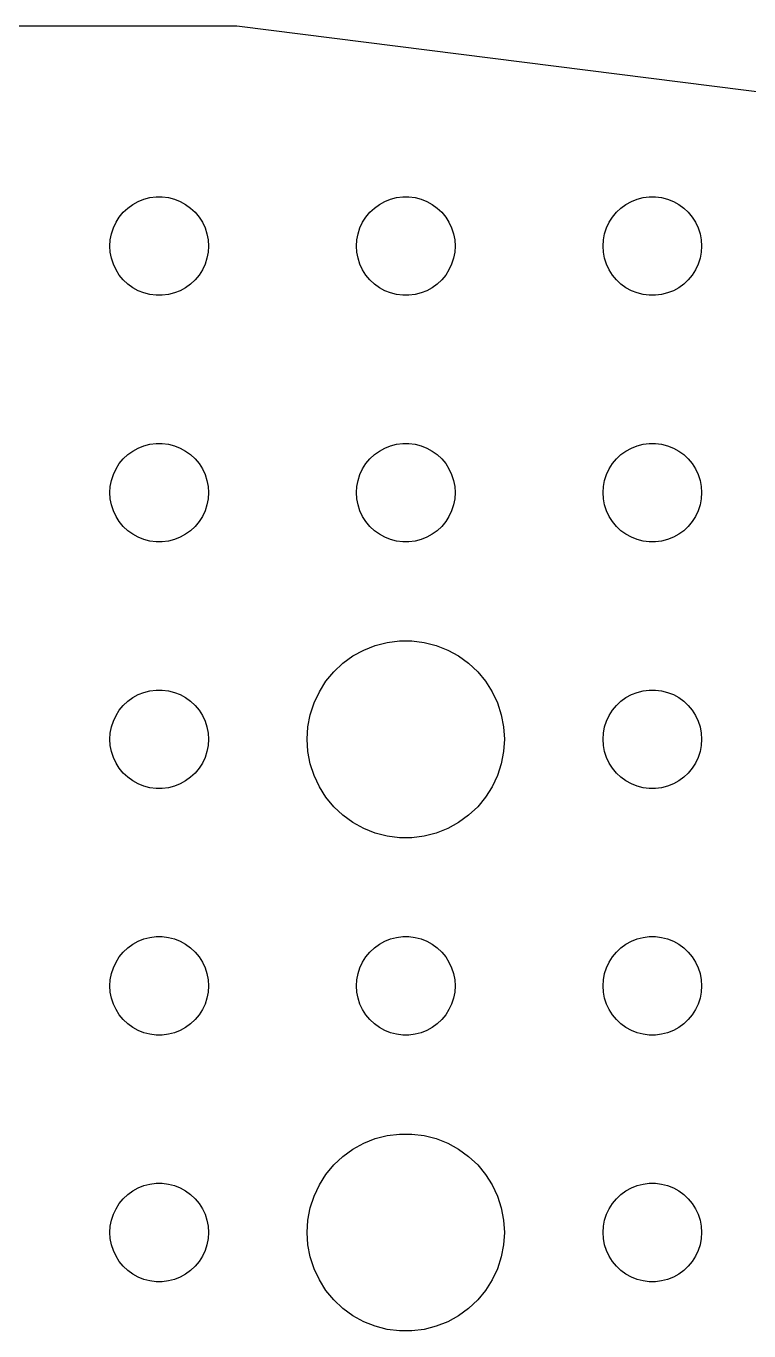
# Model space of a CAD drawing. Header units: metres. Extents: x -157 to 157, y -157 to 157.
# Drawn here: x 3.45 to 25.44, y 117.01 to 156.69 of the extents above; entities that cross this region are included whole.
import ezdxf

# ---------------------------------------------------------------- set-up
doc = ezdxf.new("R2010")
doc.units = ezdxf.units.M

msp = doc.modelspace()

# ---------------------------------------------------------------- linework, layer by layer
for p, q in [((9.85811, 156.69), (-9.85811, 156.69)), ((29.4189, 154.219), (9.85811, 156.69)), ((6.54385, 151.156), (6.69626, 151.266)), ((6.69626, 151.266), (6.86133, 151.357)), ((6.86133, 151.357), (7.03647, 151.427)), ((7.03647, 151.427), (7.21892, 151.473)), ((7.21892, 151.473), (7.40581, 151.497)), ((7.40581, 151.497), (7.59418, 151.497)), ((7.59418, 151.497), (7.78107, 151.473)), ((7.78107, 151.473), (7.96352, 151.427)), ((7.96352, 151.427), (8.13866, 151.357)), ((8.13866, 151.357), (8.30373, 151.266)), ((8.30373, 151.266), (8.45613, 151.156)), ((14.0439, 151.156), (14.1963, 151.266)), ((14.1963, 151.266), (14.3613, 151.357)), ((14.3613, 151.357), (14.5365, 151.427)), ((14.5365, 151.427), (14.7189, 151.473)), ((14.7189, 151.473), (14.9058, 151.497)), ((14.9058, 151.497), (15.0942, 151.497)), ((15.0942, 151.497), (15.2811, 151.473)), ((15.2811, 151.473), (15.4635, 151.427)), ((15.4635, 151.427), (15.6387, 151.357)), ((15.6387, 151.357), (15.8037, 151.266)), ((15.8037, 151.266), (15.9561, 151.156)), ((21.5439, 151.156), (21.6963, 151.266)), ((21.6963, 151.266), (21.8613, 151.357)), ((21.8613, 151.357), (22.0365, 151.427)), ((22.0365, 151.427), (22.2189, 151.473)), ((22.2189, 151.473), (22.4058, 151.497)), ((22.4058, 151.497), (22.5942, 151.497)), ((22.5942, 151.497), (22.7811, 151.473)), ((22.7811, 151.473), (22.9635, 151.427)), ((22.9635, 151.427), (23.1387, 151.357)), ((23.1387, 151.357), (23.3037, 151.266)), ((23.3037, 151.266), (23.4561, 151.156)), ((6.18553, 150.723), (6.28647, 150.882)), ((6.28647, 150.882), (6.40654, 151.027)), ((6.40654, 151.027), (6.54385, 151.156)), ((8.45613, 151.156), (8.59344, 151.027)), ((8.59344, 151.027), (8.71352, 150.882)), ((8.71352, 150.882), (8.81445, 150.723)), ((13.6855, 150.723), (13.7865, 150.882)), ((13.7865, 150.882), (13.9065, 151.027)), ((13.9065, 151.027), (14.0439, 151.156)), ((15.9561, 151.156), (16.0934, 151.027)), ((16.0934, 151.027), (16.2135, 150.882)), ((16.2135, 150.882), (16.3145, 150.723)), ((21.1855, 150.723), (21.2865, 150.882)), ((21.2865, 150.882), (21.4065, 151.027)), ((21.4065, 151.027), (21.5439, 151.156)), ((23.4561, 151.156), (23.5934, 151.027)), ((23.5934, 151.027), (23.7135, 150.882)), ((23.7135, 150.882), (23.8145, 150.723)), ((6.04712, 150.373), (6.10533, 150.552)), ((6.10533, 150.552), (6.18553, 150.723)), ((8.81445, 150.723), (8.89465, 150.552)), ((8.89465, 150.552), (8.95287, 150.373)), ((13.5471, 150.373), (13.6053, 150.552)), ((13.6053, 150.552), (13.6855, 150.723)), ((16.3145, 150.723), (16.3947, 150.552)), ((16.3947, 150.552), (16.4529, 150.373)), ((21.0471, 150.373), (21.1053, 150.552)), ((21.1053, 150.552), (21.1855, 150.723)), ((23.8145, 150.723), (23.8947, 150.552)), ((23.8947, 150.552), (23.9529, 150.373)), ((6, 150), (6.01183, 150.188)), ((6.01183, 150.188), (6.04712, 150.373)), ((8.95287, 150.373), (8.98816, 150.188)), ((8.98816, 150.188), (9, 150)), ((13.5, 150), (13.5118, 150.188)), ((13.5118, 150.188), (13.5471, 150.373)), ((16.4529, 150.373), (16.4882, 150.188)), ((16.4882, 150.188), (16.5, 150)), ((21, 150), (21.0118, 150.188)), ((21.0118, 150.188), (21.0471, 150.373)), ((23.9529, 150.373), (23.9882, 150.188)), ((23.9882, 150.188), (24, 150)), ((6.01183, 149.812), (6, 150)), ((6.04712, 149.627), (6.01183, 149.812)), ((6.10533, 149.448), (6.04712, 149.627)), ((8.95287, 149.627), (8.89465, 149.448)), ((8.98816, 149.812), (8.95287, 149.627)), ((9, 150), (8.98816, 149.812)), ((13.5118, 149.812), (13.5, 150)), ((13.5471, 149.627), (13.5118, 149.812)), ((13.6053, 149.448), (13.5471, 149.627)), ((16.4529, 149.627), (16.3947, 149.448)), ((16.4882, 149.812), (16.4529, 149.627)), ((16.5, 150), (16.4882, 149.812)), ((21.0118, 149.812), (21, 150)), ((21.0471, 149.627), (21.0118, 149.812)), ((21.1053, 149.448), (21.0471, 149.627)), ((23.9529, 149.627), (23.8947, 149.448)), ((23.9882, 149.812), (23.9529, 149.627)), ((24, 150), (23.9882, 149.812)), ((6.18553, 149.277), (6.10533, 149.448)), ((6.28647, 149.118), (6.18553, 149.277)), ((8.81445, 149.277), (8.71352, 149.118)), ((8.89465, 149.448), (8.81445, 149.277)), ((13.6855, 149.277), (13.6053, 149.448)), ((13.7865, 149.118), (13.6855, 149.277)), ((16.3145, 149.277), (16.2135, 149.118)), ((16.3947, 149.448), (16.3145, 149.277)), ((21.1855, 149.277), (21.1053, 149.448)), ((21.2865, 149.118), (21.1855, 149.277)), ((23.8145, 149.277), (23.7135, 149.118)), ((23.8947, 149.448), (23.8145, 149.277)), ((6.40654, 148.973), (6.28647, 149.118)), ((6.54385, 148.844), (6.40654, 148.973)), ((6.69626, 148.734), (6.54385, 148.844)), ((8.45613, 148.844), (8.30373, 148.734)), ((8.59344, 148.973), (8.45613, 148.844)), ((8.71352, 149.118), (8.59344, 148.973)), ((13.9065, 148.973), (13.7865, 149.118)), ((14.0439, 148.844), (13.9065, 148.973)), ((14.1963, 148.734), (14.0439, 148.844)), ((15.9561, 148.844), (15.8037, 148.734)), ((16.0934, 148.973), (15.9561, 148.844)), ((16.2135, 149.118), (16.0934, 148.973)), ((21.4065, 148.973), (21.2865, 149.118)), ((21.5439, 148.844), (21.4065, 148.973)), ((21.6963, 148.734), (21.5439, 148.844)), ((23.4561, 148.844), (23.3037, 148.734)), ((23.5934, 148.973), (23.4561, 148.844)), ((23.7135, 149.118), (23.5934, 148.973)), ((6.86133, 148.643), (6.69626, 148.734)), ((7.03647, 148.573), (6.86133, 148.643)), ((7.21892, 148.527), (7.03647, 148.573)), ((7.40581, 148.503), (7.21892, 148.527)), ((7.59418, 148.503), (7.40581, 148.503)), ((7.78107, 148.527), (7.59418, 148.503)), ((7.96352, 148.573), (7.78107, 148.527)), ((8.13866, 148.643), (7.96352, 148.573)), ((8.30373, 148.734), (8.13866, 148.643)), ((14.3613, 148.643), (14.1963, 148.734)), ((14.5365, 148.573), (14.3613, 148.643)), ((14.7189, 148.527), (14.5365, 148.573)), ((14.9058, 148.503), (14.7189, 148.527)), ((15.0942, 148.503), (14.9058, 148.503)), ((15.2811, 148.527), (15.0942, 148.503)), ((15.4635, 148.573), (15.2811, 148.527)), ((15.6387, 148.643), (15.4635, 148.573)), ((15.8037, 148.734), (15.6387, 148.643)), ((21.8613, 148.643), (21.6963, 148.734)), ((22.0365, 148.573), (21.8613, 148.643)), ((22.2189, 148.527), (22.0365, 148.573)), ((22.4058, 148.503), (22.2189, 148.527)), ((22.5942, 148.503), (22.4058, 148.503)), ((22.7811, 148.527), (22.5942, 148.503)), ((22.9635, 148.573), (22.7811, 148.527)), ((23.1387, 148.643), (22.9635, 148.573)), ((23.3037, 148.734), (23.1387, 148.643)), ((6.54385, 143.656), (6.69626, 143.766)), ((6.69626, 143.766), (6.86133, 143.857)), ((6.86133, 143.857), (7.03647, 143.927)), ((7.03647, 143.927), (7.21892, 143.973)), ((7.21892, 143.973), (7.40581, 143.997)), ((7.40581, 143.997), (7.59418, 143.997)), ((7.59418, 143.997), (7.78107, 143.973)), ((7.78107, 143.973), (7.96352, 143.927)), ((7.96352, 143.927), (8.13866, 143.857)), ((8.13866, 143.857), (8.30373, 143.766)), ((8.30373, 143.766), (8.45613, 143.656)), ((14.0439, 143.656), (14.1963, 143.766)), ((14.1963, 143.766), (14.3613, 143.857)), ((14.3613, 143.857), (14.5365, 143.927)), ((14.5365, 143.927), (14.7189, 143.973)), ((14.7189, 143.973), (14.9058, 143.997)), ((14.9058, 143.997), (15.0942, 143.997)), ((15.0942, 143.997), (15.2811, 143.973)), ((15.2811, 143.973), (15.4635, 143.927)), ((15.4635, 143.927), (15.6387, 143.857)), ((15.6387, 143.857), (15.8037, 143.766)), ((15.8037, 143.766), (15.9561, 143.656)), ((21.5439, 143.656), (21.6963, 143.766)), ((21.6963, 143.766), (21.8613, 143.857)), ((21.8613, 143.857), (22.0365, 143.927)), ((22.0365, 143.927), (22.2189, 143.973)), ((22.2189, 143.973), (22.4058, 143.997)), ((22.4058, 143.997), (22.5942, 143.997)), ((22.5942, 143.997), (22.7811, 143.973)), ((22.7811, 143.973), (22.9635, 143.927)), ((22.9635, 143.927), (23.1387, 143.857)), ((23.1387, 143.857), (23.3037, 143.766)), ((23.3037, 143.766), (23.4561, 143.656)), ((6.18553, 143.223), (6.28647, 143.382)), ((6.28647, 143.382), (6.40654, 143.527)), ((6.40654, 143.527), (6.54385, 143.656)), ((8.45613, 143.656), (8.59344, 143.527)), ((8.59344, 143.527), (8.71352, 143.382)), ((8.71352, 143.382), (8.81445, 143.223)), ((13.6855, 143.223), (13.7865, 143.382)), ((13.7865, 143.382), (13.9065, 143.527)), ((13.9065, 143.527), (14.0439, 143.656)), ((15.9561, 143.656), (16.0934, 143.527)), ((16.0934, 143.527), (16.2135, 143.382)), ((16.2135, 143.382), (16.3145, 143.223)), ((21.1855, 143.223), (21.2865, 143.382)), ((21.2865, 143.382), (21.4065, 143.527)), ((21.4065, 143.527), (21.5439, 143.656)), ((23.4561, 143.656), (23.5934, 143.527)), ((23.5934, 143.527), (23.7135, 143.382)), ((23.7135, 143.382), (23.8145, 143.223)), ((6.01183, 142.688), (6.04712, 142.873)), ((6.04712, 142.873), (6.10533, 143.052)), ((6.10533, 143.052), (6.18553, 143.223)), ((8.81445, 143.223), (8.89465, 143.052)), ((8.89465, 143.052), (8.95287, 142.873)), ((8.95287, 142.873), (8.98816, 142.688)), ((13.5118, 142.688), (13.5471, 142.873)), ((13.5471, 142.873), (13.6053, 143.052)), ((13.6053, 143.052), (13.6855, 143.223)), ((16.3145, 143.223), (16.3947, 143.052)), ((16.3947, 143.052), (16.4529, 142.873)), ((16.4529, 142.873), (16.4882, 142.688)), ((21.0118, 142.688), (21.0471, 142.873)), ((21.0471, 142.873), (21.1053, 143.052)), ((21.1053, 143.052), (21.1855, 143.223)), ((23.8145, 143.223), (23.8947, 143.052)), ((23.8947, 143.052), (23.9529, 142.873)), ((23.9529, 142.873), (23.9882, 142.688)), ((6, 142.5), (6.01183, 142.688)), ((6.01183, 142.312), (6, 142.5)), ((8.98816, 142.688), (9, 142.5)), ((9, 142.5), (8.98816, 142.312)), ((13.5, 142.5), (13.5118, 142.688)), ((13.5118, 142.312), (13.5, 142.5)), ((16.4882, 142.688), (16.5, 142.5)), ((16.5, 142.5), (16.4882, 142.312)), ((21, 142.5), (21.0118, 142.688)), ((21.0118, 142.312), (21, 142.5)), ((23.9882, 142.688), (24, 142.5)), ((24, 142.5), (23.9882, 142.312)), ((6.04712, 142.127), (6.01183, 142.312)), ((6.10533, 141.948), (6.04712, 142.127)), ((8.95287, 142.127), (8.89465, 141.948)), ((8.98816, 142.312), (8.95287, 142.127)), ((13.5471, 142.127), (13.5118, 142.312)), ((13.6053, 141.948), (13.5471, 142.127)), ((16.4529, 142.127), (16.3947, 141.948)), ((16.4882, 142.312), (16.4529, 142.127)), ((21.0471, 142.127), (21.0118, 142.312)), ((21.1053, 141.948), (21.0471, 142.127)), ((23.9529, 142.127), (23.8947, 141.948)), ((23.9882, 142.312), (23.9529, 142.127)), ((6.18553, 141.777), (6.10533, 141.948)), ((6.28647, 141.618), (6.18553, 141.777)), ((8.81445, 141.777), (8.71352, 141.618)), ((8.89465, 141.948), (8.81445, 141.777)), ((13.6855, 141.777), (13.6053, 141.948)), ((13.7865, 141.618), (13.6855, 141.777)), ((16.3145, 141.777), (16.2135, 141.618)), ((16.3947, 141.948), (16.3145, 141.777)), ((21.1855, 141.777), (21.1053, 141.948)), ((21.2865, 141.618), (21.1855, 141.777)), ((23.8145, 141.777), (23.7135, 141.618)), ((23.8947, 141.948), (23.8145, 141.777)), ((6.40654, 141.473), (6.28647, 141.618)), ((6.54385, 141.344), (6.40654, 141.473)), ((6.69626, 141.234), (6.54385, 141.344)), ((8.45613, 141.344), (8.30373, 141.234)), ((8.59344, 141.473), (8.45613, 141.344)), ((8.71352, 141.618), (8.59344, 141.473)), ((13.9065, 141.473), (13.7865, 141.618)), ((14.0439, 141.344), (13.9065, 141.473)), ((14.1963, 141.234), (14.0439, 141.344)), ((15.9561, 141.344), (15.8037, 141.234)), ((16.0934, 141.473), (15.9561, 141.344)), ((16.2135, 141.618), (16.0934, 141.473)), ((21.4065, 141.473), (21.2865, 141.618)), ((21.5439, 141.344), (21.4065, 141.473)), ((21.6963, 141.234), (21.5439, 141.344)), ((23.4561, 141.344), (23.3037, 141.234)), ((23.5934, 141.473), (23.4561, 141.344)), ((23.7135, 141.618), (23.5934, 141.473)), ((6.86133, 141.143), (6.69626, 141.234)), ((7.03647, 141.073), (6.86133, 141.143)), ((7.21892, 141.027), (7.03647, 141.073)), ((7.40581, 141.003), (7.21892, 141.027)), ((7.59418, 141.003), (7.40581, 141.003)), ((7.78107, 141.027), (7.59418, 141.003)), ((7.96352, 141.073), (7.78107, 141.027)), ((8.13866, 141.143), (7.96352, 141.073)), ((8.30373, 141.234), (8.13866, 141.143)), ((14.3613, 141.143), (14.1963, 141.234)), ((14.5365, 141.073), (14.3613, 141.143)), ((14.7189, 141.027), (14.5365, 141.073)), ((14.9058, 141.003), (14.7189, 141.027)), ((15.0942, 141.003), (14.9058, 141.003)), ((15.2811, 141.027), (15.0942, 141.003)), ((15.4635, 141.073), (15.2811, 141.027)), ((15.6387, 141.143), (15.4635, 141.073)), ((15.8037, 141.234), (15.6387, 141.143)), ((21.8613, 141.143), (21.6963, 141.234)), ((22.0365, 141.073), (21.8613, 141.143)), ((22.2189, 141.027), (22.0365, 141.073)), ((22.4058, 141.003), (22.2189, 141.027)), ((22.5942, 141.003), (22.4058, 141.003)), ((22.7811, 141.027), (22.5942, 141.003)), ((22.9635, 141.073), (22.7811, 141.027)), ((23.1387, 141.143), (22.9635, 141.073)), ((23.3037, 141.234), (23.1387, 141.143)), ((13.3925, 137.533), (13.7227, 137.714)), ((13.7227, 137.714), (14.0729, 137.853)), ((14.0729, 137.853), (14.4379, 137.947)), ((14.4379, 137.947), (14.8116, 137.994)), ((14.8116, 137.994), (15.1884, 137.994)), ((15.1884, 137.994), (15.5621, 137.947)), ((15.5621, 137.947), (15.927, 137.853)), ((15.927, 137.853), (16.2773, 137.714)), ((16.2773, 137.714), (16.6075, 137.533)), ((12.8131, 137.054), (13.0877, 137.312)), ((13.0877, 137.312), (13.3925, 137.533)), ((16.6075, 137.533), (16.9123, 137.312)), ((16.9123, 137.312), (17.1869, 137.054)), ((12.5729, 136.763), (12.8131, 137.054)), ((17.1869, 137.054), (17.427, 136.763)), ((12.3711, 136.445), (12.5729, 136.763)), ((17.427, 136.763), (17.6289, 136.445)), ((6.40654, 136.027), (6.54385, 136.156)), ((6.54385, 136.156), (6.69626, 136.266)), ((6.69626, 136.266), (6.86133, 136.357)), ((6.86133, 136.357), (7.03647, 136.427)), ((7.03647, 136.427), (7.21892, 136.473)), ((7.21892, 136.473), (7.40581, 136.497)), ((7.40581, 136.497), (7.59418, 136.497)), ((7.59418, 136.497), (7.78107, 136.473)), ((7.78107, 136.473), (7.96352, 136.427)), ((7.96352, 136.427), (8.13866, 136.357)), ((8.13866, 136.357), (8.30373, 136.266)), ((8.30373, 136.266), (8.45613, 136.156)), ((8.45613, 136.156), (8.59344, 136.027)), ((12.2107, 136.104), (12.3711, 136.445)), ((17.6289, 136.445), (17.7893, 136.104)), ((21.4065, 136.027), (21.5439, 136.156)), ((21.5439, 136.156), (21.6963, 136.266)), ((21.6963, 136.266), (21.8613, 136.357)), ((21.8613, 136.357), (22.0365, 136.427)), ((22.0365, 136.427), (22.2189, 136.473)), ((22.2189, 136.473), (22.4058, 136.497)), ((22.4058, 136.497), (22.5942, 136.497)), ((22.5942, 136.497), (22.7811, 136.473)), ((22.7811, 136.473), (22.9635, 136.427)), ((22.9635, 136.427), (23.1387, 136.357)), ((23.1387, 136.357), (23.3037, 136.266)), ((23.3037, 136.266), (23.4561, 136.156)), ((23.4561, 136.156), (23.5934, 136.027)), ((6.10533, 135.552), (6.18553, 135.723)), ((6.18553, 135.723), (6.28647, 135.882)), ((6.28647, 135.882), (6.40654, 136.027)), ((8.59344, 136.027), (8.71352, 135.882)), ((8.71352, 135.882), (8.81445, 135.723)), ((8.81445, 135.723), (8.89465, 135.552)), ((12.0237, 135.376), (12.0942, 135.746)), ((12.0942, 135.746), (12.2107, 136.104)), ((17.7893, 136.104), (17.9057, 135.746)), ((17.9057, 135.746), (17.9763, 135.376)), ((21.1053, 135.552), (21.1855, 135.723)), ((21.1855, 135.723), (21.2865, 135.882)), ((21.2865, 135.882), (21.4065, 136.027)), ((23.5934, 136.027), (23.7135, 135.882)), ((23.7135, 135.882), (23.8145, 135.723)), ((23.8145, 135.723), (23.8947, 135.552)), ((6.01183, 135.188), (6.04712, 135.373)), ((6.04712, 135.373), (6.10533, 135.552)), ((8.89465, 135.552), (8.95287, 135.373)), ((8.95287, 135.373), (8.98816, 135.188)), ((12, 135), (12.0237, 135.376)), ((17.9763, 135.376), (18, 135)), ((21.0118, 135.188), (21.0471, 135.373)), ((21.0471, 135.373), (21.1053, 135.552)), ((23.8947, 135.552), (23.9529, 135.373)), ((23.9529, 135.373), (23.9882, 135.188)), ((6, 135), (6.01183, 135.188)), ((6.01183, 134.812), (6, 135)), ((8.98816, 135.188), (9, 135)), ((9, 135), (8.98816, 134.812)), ((12.0237, 134.624), (12, 135)), ((18, 135), (17.9763, 134.624)), ((21, 135), (21.0118, 135.188)), ((21.0118, 134.812), (21, 135)), ((23.9882, 135.188), (24, 135)), ((24, 135), (23.9882, 134.812)), ((6.04712, 134.627), (6.01183, 134.812)), ((6.10533, 134.448), (6.04712, 134.627)), ((8.95287, 134.627), (8.89465, 134.448)), ((8.98816, 134.812), (8.95287, 134.627)), ((12.0942, 134.254), (12.0237, 134.624)), ((17.9763, 134.624), (17.9057, 134.254)), ((21.0471, 134.627), (21.0118, 134.812)), ((21.1053, 134.448), (21.0471, 134.627)), ((23.9529, 134.627), (23.8947, 134.448)), ((23.9882, 134.812), (23.9529, 134.627)), ((6.18553, 134.277), (6.10533, 134.448)), ((6.28647, 134.118), (6.18553, 134.277)), ((8.81445, 134.277), (8.71352, 134.118)), ((8.89465, 134.448), (8.81445, 134.277)), ((12.2107, 133.896), (12.0942, 134.254)), ((17.9057, 134.254), (17.7893, 133.896)), ((21.1855, 134.277), (21.1053, 134.448)), ((21.2865, 134.118), (21.1855, 134.277)), ((23.8145, 134.277), (23.7135, 134.118)), ((23.8947, 134.448), (23.8145, 134.277)), ((6.40654, 133.973), (6.28647, 134.118)), ((6.54385, 133.844), (6.40654, 133.973)), ((6.69626, 133.734), (6.54385, 133.844)), ((8.45613, 133.844), (8.30373, 133.734)), ((8.59344, 133.973), (8.45613, 133.844)), ((8.71352, 134.118), (8.59344, 133.973)), ((12.3711, 133.555), (12.2107, 133.896)), ((17.7893, 133.896), (17.6289, 133.555)), ((21.4065, 133.973), (21.2865, 134.118)), ((21.5439, 133.844), (21.4065, 133.973)), ((21.6963, 133.734), (21.5439, 133.844)), ((23.4561, 133.844), (23.3037, 133.734)), ((23.5934, 133.973), (23.4561, 133.844)), ((23.7135, 134.118), (23.5934, 133.973)), ((6.86133, 133.643), (6.69626, 133.734)), ((7.03647, 133.573), (6.86133, 133.643)), ((7.21892, 133.527), (7.03647, 133.573)), ((7.40581, 133.503), (7.21892, 133.527)), ((7.59418, 133.503), (7.40581, 133.503)), ((7.78107, 133.527), (7.59418, 133.503)), ((7.96352, 133.573), (7.78107, 133.527)), ((8.13866, 133.643), (7.96352, 133.573)), ((8.30373, 133.734), (8.13866, 133.643)), ((12.5729, 133.237), (12.3711, 133.555)), ((17.6289, 133.555), (17.427, 133.237)), ((21.8613, 133.643), (21.6963, 133.734)), ((22.0365, 133.573), (21.8613, 133.643)), ((22.2189, 133.527), (22.0365, 133.573)), ((22.4058, 133.503), (22.2189, 133.527)), ((22.5942, 133.503), (22.4058, 133.503)), ((22.7811, 133.527), (22.5942, 133.503)), ((22.9635, 133.573), (22.7811, 133.527)), ((23.1387, 133.643), (22.9635, 133.573)), ((23.3037, 133.734), (23.1387, 133.643)), ((12.8131, 132.946), (12.5729, 133.237)), ((13.0877, 132.688), (12.8131, 132.946)), ((17.1869, 132.946), (16.9123, 132.688)), ((17.427, 133.237), (17.1869, 132.946)), ((13.3925, 132.467), (13.0877, 132.688)), ((16.9123, 132.688), (16.6075, 132.467)), ((13.7227, 132.286), (13.3925, 132.467)), ((14.0729, 132.147), (13.7227, 132.286)), ((16.2773, 132.286), (15.927, 132.147)), ((16.6075, 132.467), (16.2773, 132.286)), ((14.4379, 132.053), (14.0729, 132.147)), ((14.8116, 132.006), (14.4379, 132.053)), ((15.1884, 132.006), (14.8116, 132.006)), ((15.5621, 132.053), (15.1884, 132.006)), ((15.927, 132.147), (15.5621, 132.053)), ((7.03647, 128.927), (7.21892, 128.973)), ((7.21892, 128.973), (7.40581, 128.997)), ((7.40581, 128.997), (7.59418, 128.997)), ((7.59418, 128.997), (7.78107, 128.973)), ((7.78107, 128.973), (7.96352, 128.927)), ((14.5365, 128.927), (14.7189, 128.973)), ((14.7189, 128.973), (14.9058, 128.997)), ((14.9058, 128.997), (15.0942, 128.997)), ((15.0942, 128.997), (15.2811, 128.973)), ((15.2811, 128.973), (15.4635, 128.927)), ((22.0365, 128.927), (22.2189, 128.973)), ((22.2189, 128.973), (22.4058, 128.997)), ((22.4058, 128.997), (22.5942, 128.997)), ((22.5942, 128.997), (22.7811, 128.973)), ((22.7811, 128.973), (22.9635, 128.927)), ((6.40654, 128.527), (6.54385, 128.656)), ((6.54385, 128.656), (6.69626, 128.766)), ((6.69626, 128.766), (6.86133, 128.857)), ((6.86133, 128.857), (7.03647, 128.927)), ((7.96352, 128.927), (8.13866, 128.857)), ((8.13866, 128.857), (8.30373, 128.766)), ((8.30373, 128.766), (8.45613, 128.656)), ((8.45613, 128.656), (8.59344, 128.527)), ((13.9065, 128.527), (14.0439, 128.656)), ((14.0439, 128.656), (14.1963, 128.766)), ((14.1963, 128.766), (14.3613, 128.857)), ((14.3613, 128.857), (14.5365, 128.927)), ((15.4635, 128.927), (15.6387, 128.857)), ((15.6387, 128.857), (15.8037, 128.766)), ((15.8037, 128.766), (15.9561, 128.656)), ((15.9561, 128.656), (16.0934, 128.527)), ((21.4065, 128.527), (21.5439, 128.656)), ((21.5439, 128.656), (21.6963, 128.766)), ((21.6963, 128.766), (21.8613, 128.857)), ((21.8613, 128.857), (22.0365, 128.927)), ((22.9635, 128.927), (23.1387, 128.857)), ((23.1387, 128.857), (23.3037, 128.766)), ((23.3037, 128.766), (23.4561, 128.656)), ((23.4561, 128.656), (23.5934, 128.527)), ((6.10533, 128.052), (6.18553, 128.223)), ((6.18553, 128.223), (6.28647, 128.382)), ((6.28647, 128.382), (6.40654, 128.527)), ((8.59344, 128.527), (8.71352, 128.382)), ((8.71352, 128.382), (8.81445, 128.223)), ((8.81445, 128.223), (8.89465, 128.052)), ((13.6053, 128.052), (13.6855, 128.223)), ((13.6855, 128.223), (13.7865, 128.382)), ((13.7865, 128.382), (13.9065, 128.527)), ((16.0934, 128.527), (16.2135, 128.382)), ((16.2135, 128.382), (16.3145, 128.223)), ((16.3145, 128.223), (16.3947, 128.052)), ((21.1053, 128.052), (21.1855, 128.223)), ((21.1855, 128.223), (21.2865, 128.382)), ((21.2865, 128.382), (21.4065, 128.527)), ((23.5934, 128.527), (23.7135, 128.382)), ((23.7135, 128.382), (23.8145, 128.223)), ((23.8145, 128.223), (23.8947, 128.052)), ((6.01183, 127.688), (6.04712, 127.873)), ((6.04712, 127.873), (6.10533, 128.052)), ((8.89465, 128.052), (8.95287, 127.873)), ((8.95287, 127.873), (8.98816, 127.688)), ((13.5118, 127.688), (13.5471, 127.873)), ((13.5471, 127.873), (13.6053, 128.052)), ((16.3947, 128.052), (16.4529, 127.873)), ((16.4529, 127.873), (16.4882, 127.688)), ((21.0118, 127.688), (21.0471, 127.873)), ((21.0471, 127.873), (21.1053, 128.052)), ((23.8947, 128.052), (23.9529, 127.873)), ((23.9529, 127.873), (23.9882, 127.688)), ((6, 127.5), (6.01183, 127.688)), ((6.01183, 127.312), (6, 127.5)), ((8.98816, 127.688), (9, 127.5)), ((9, 127.5), (8.98816, 127.312)), ((13.5, 127.5), (13.5118, 127.688)), ((13.5118, 127.312), (13.5, 127.5)), ((16.4882, 127.688), (16.5, 127.5)), ((16.5, 127.5), (16.4882, 127.312)), ((21, 127.5), (21.0118, 127.688)), ((21.0118, 127.312), (21, 127.5)), ((23.9882, 127.688), (24, 127.5)), ((24, 127.5), (23.9882, 127.312)), ((6.04712, 127.127), (6.01183, 127.312)), ((6.10533, 126.948), (6.04712, 127.127)), ((8.95287, 127.127), (8.89465, 126.948)), ((8.98816, 127.312), (8.95287, 127.127)), ((13.5471, 127.127), (13.5118, 127.312)), ((13.6053, 126.948), (13.5471, 127.127)), ((16.4529, 127.127), (16.3947, 126.948)), ((16.4882, 127.312), (16.4529, 127.127)), ((21.0471, 127.127), (21.0118, 127.312)), ((21.1053, 126.948), (21.0471, 127.127)), ((23.9529, 127.127), (23.8947, 126.948)), ((23.9882, 127.312), (23.9529, 127.127)), ((6.18553, 126.777), (6.10533, 126.948)), ((6.28647, 126.618), (6.18553, 126.777)), ((6.40654, 126.473), (6.28647, 126.618)), ((8.71352, 126.618), (8.59344, 126.473)), ((8.81445, 126.777), (8.71352, 126.618)), ((8.89465, 126.948), (8.81445, 126.777)), ((13.6855, 126.777), (13.6053, 126.948)), ((13.7865, 126.618), (13.6855, 126.777)), ((13.9065, 126.473), (13.7865, 126.618)), ((16.2135, 126.618), (16.0934, 126.473)), ((16.3145, 126.777), (16.2135, 126.618)), ((16.3947, 126.948), (16.3145, 126.777)), ((21.1855, 126.777), (21.1053, 126.948)), ((21.2865, 126.618), (21.1855, 126.777)), ((21.4065, 126.473), (21.2865, 126.618)), ((23.7135, 126.618), (23.5934, 126.473)), ((23.8145, 126.777), (23.7135, 126.618)), ((23.8947, 126.948), (23.8145, 126.777)), ((6.54385, 126.344), (6.40654, 126.473)), ((6.69626, 126.234), (6.54385, 126.344)), ((6.86133, 126.143), (6.69626, 126.234)), ((8.30373, 126.234), (8.13866, 126.143)), ((8.45613, 126.344), (8.30373, 126.234)), ((8.59344, 126.473), (8.45613, 126.344)), ((14.0439, 126.344), (13.9065, 126.473)), ((14.1963, 126.234), (14.0439, 126.344)), ((14.3613, 126.143), (14.1963, 126.234)), ((15.8037, 126.234), (15.6387, 126.143)), ((15.9561, 126.344), (15.8037, 126.234)), ((16.0934, 126.473), (15.9561, 126.344)), ((21.5439, 126.344), (21.4065, 126.473)), ((21.6963, 126.234), (21.5439, 126.344)), ((21.8613, 126.143), (21.6963, 126.234)), ((23.3037, 126.234), (23.1387, 126.143)), ((23.4561, 126.344), (23.3037, 126.234)), ((23.5934, 126.473), (23.4561, 126.344)), ((7.03647, 126.073), (6.86133, 126.143)), ((7.21892, 126.027), (7.03647, 126.073)), ((7.40581, 126.003), (7.21892, 126.027)), ((7.59418, 126.003), (7.40581, 126.003)), ((7.78107, 126.027), (7.59418, 126.003)), ((7.96352, 126.073), (7.78107, 126.027)), ((8.13866, 126.143), (7.96352, 126.073)), ((14.5365, 126.073), (14.3613, 126.143)), ((14.7189, 126.027), (14.5365, 126.073)), ((14.9058, 126.003), (14.7189, 126.027)), ((15.0942, 126.003), (14.9058, 126.003)), ((15.2811, 126.027), (15.0942, 126.003)), ((15.4635, 126.073), (15.2811, 126.027)), ((15.6387, 126.143), (15.4635, 126.073)), ((22.0365, 126.073), (21.8613, 126.143)), ((22.2189, 126.027), (22.0365, 126.073)), ((22.4058, 126.003), (22.2189, 126.027)), ((22.5942, 126.003), (22.4058, 126.003)), ((22.7811, 126.027), (22.5942, 126.003)), ((22.9635, 126.073), (22.7811, 126.027)), ((23.1387, 126.143), (22.9635, 126.073)), ((13.3925, 122.533), (13.7227, 122.714)), ((13.7227, 122.714), (14.0729, 122.853)), ((14.0729, 122.853), (14.4379, 122.947)), ((14.4379, 122.947), (14.8116, 122.994)), ((14.8116, 122.994), (15.1884, 122.994)), ((15.1884, 122.994), (15.5621, 122.947)), ((15.5621, 122.947), (15.927, 122.853)), ((15.927, 122.853), (16.2773, 122.714)), ((16.2773, 122.714), (16.6075, 122.533)), ((12.8131, 122.054), (13.0877, 122.312)), ((13.0877, 122.312), (13.3925, 122.533)), ((16.6075, 122.533), (16.9123, 122.312)), ((16.9123, 122.312), (17.1869, 122.054)), ((12.5729, 121.763), (12.8131, 122.054)), ((17.1869, 122.054), (17.427, 121.763)), ((7.03647, 121.427), (7.21892, 121.473)), ((7.21892, 121.473), (7.40581, 121.497)), ((7.40581, 121.497), (7.59418, 121.497)), ((7.59418, 121.497), (7.78107, 121.473)), ((7.78107, 121.473), (7.96352, 121.427)), ((12.2107, 121.104), (12.3711, 121.445)), ((12.3711, 121.445), (12.5729, 121.763)), ((17.427, 121.763), (17.6289, 121.445)), ((17.6289, 121.445), (17.7893, 121.104)), ((22.0365, 121.427), (22.2189, 121.473)), ((22.2189, 121.473), (22.4058, 121.497)), ((22.4058, 121.497), (22.5942, 121.497)), ((22.5942, 121.497), (22.7811, 121.473)), ((22.7811, 121.473), (22.9635, 121.427)), ((6.40654, 121.027), (6.54385, 121.156)), ((6.54385, 121.156), (6.69626, 121.266)), ((6.69626, 121.266), (6.86133, 121.357)), ((6.86133, 121.357), (7.03647, 121.427)), ((7.96352, 121.427), (8.13866, 121.357)), ((8.13866, 121.357), (8.30373, 121.266)), ((8.30373, 121.266), (8.45613, 121.156)), ((8.45613, 121.156), (8.59344, 121.027)), ((12.0942, 120.746), (12.2107, 121.104)), ((17.7893, 121.104), (17.9057, 120.746)), ((21.4065, 121.027), (21.5439, 121.156)), ((21.5439, 121.156), (21.6963, 121.266)), ((21.6963, 121.266), (21.8613, 121.357)), ((21.8613, 121.357), (22.0365, 121.427)), ((22.9635, 121.427), (23.1387, 121.357)), ((23.1387, 121.357), (23.3037, 121.266)), ((23.3037, 121.266), (23.4561, 121.156)), ((23.4561, 121.156), (23.5934, 121.027)), ((6.10533, 120.552), (6.18553, 120.723)), ((6.18553, 120.723), (6.28647, 120.882)), ((6.28647, 120.882), (6.40654, 121.027)), ((8.59344, 121.027), (8.71352, 120.882)), ((8.71352, 120.882), (8.81445, 120.723)), ((8.81445, 120.723), (8.89465, 120.552)), ((12.0237, 120.376), (12.0942, 120.746)), ((17.9057, 120.746), (17.9763, 120.376)), ((21.1053, 120.552), (21.1855, 120.723)), ((21.1855, 120.723), (21.2865, 120.882)), ((21.2865, 120.882), (21.4065, 121.027)), ((23.5934, 121.027), (23.7135, 120.882)), ((23.7135, 120.882), (23.8145, 120.723)), ((23.8145, 120.723), (23.8947, 120.552)), ((6.01183, 120.188), (6.04712, 120.373)), ((6.04712, 120.373), (6.10533, 120.552)), ((8.89465, 120.552), (8.95287, 120.373)), ((8.95287, 120.373), (8.98816, 120.188)), ((12, 120), (12.0237, 120.376)), ((17.9763, 120.376), (18, 120)), ((21.0118, 120.188), (21.0471, 120.373)), ((21.0471, 120.373), (21.1053, 120.552)), ((23.8947, 120.552), (23.9529, 120.373)), ((23.9529, 120.373), (23.9882, 120.188)), ((6, 120), (6.01183, 120.188)), ((6.01183, 119.812), (6, 120)), ((8.98816, 120.188), (9, 120)), ((9, 120), (8.98816, 119.812)), ((12.0237, 119.624), (12, 120)), ((18, 120), (17.9763, 119.624)), ((21, 120), (21.0118, 120.188)), ((21.0118, 119.812), (21, 120)), ((23.9882, 120.188), (24, 120)), ((24, 120), (23.9882, 119.812)), ((6.04712, 119.627), (6.01183, 119.812)), ((6.10533, 119.448), (6.04712, 119.627)), ((8.95287, 119.627), (8.89465, 119.448)), ((8.98816, 119.812), (8.95287, 119.627)), ((12.0942, 119.254), (12.0237, 119.624)), ((17.9763, 119.624), (17.9057, 119.254)), ((21.0471, 119.627), (21.0118, 119.812)), ((21.1053, 119.448), (21.0471, 119.627)), ((23.9529, 119.627), (23.8947, 119.448)), ((23.9882, 119.812), (23.9529, 119.627)), ((6.18553, 119.277), (6.10533, 119.448)), ((6.28647, 119.118), (6.18553, 119.277)), ((6.40654, 118.973), (6.28647, 119.118)), ((8.71352, 119.118), (8.59344, 118.973)), ((8.81445, 119.277), (8.71352, 119.118)), ((8.89465, 119.448), (8.81445, 119.277)), ((12.2107, 118.896), (12.0942, 119.254)), ((17.9057, 119.254), (17.7893, 118.896)), ((21.1855, 119.277), (21.1053, 119.448)), ((21.2865, 119.118), (21.1855, 119.277)), ((21.4065, 118.973), (21.2865, 119.118)), ((23.7135, 119.118), (23.5934, 118.973)), ((23.8145, 119.277), (23.7135, 119.118)), ((23.8947, 119.448), (23.8145, 119.277)), ((6.54385, 118.844), (6.40654, 118.973)), ((6.69626, 118.734), (6.54385, 118.844)), ((6.86133, 118.643), (6.69626, 118.734)), ((8.30373, 118.734), (8.13866, 118.643)), ((8.45613, 118.844), (8.30373, 118.734)), ((8.59344, 118.973), (8.45613, 118.844)), ((12.3711, 118.555), (12.2107, 118.896)), ((17.7893, 118.896), (17.6289, 118.555)), ((21.5439, 118.844), (21.4065, 118.973)), ((21.6963, 118.734), (21.5439, 118.844)), ((21.8613, 118.643), (21.6963, 118.734)), ((23.3037, 118.734), (23.1387, 118.643)), ((23.4561, 118.844), (23.3037, 118.734)), ((23.5934, 118.973), (23.4561, 118.844)), ((7.03647, 118.573), (6.86133, 118.643)), ((7.21892, 118.527), (7.03647, 118.573)), ((7.40581, 118.503), (7.21892, 118.527)), ((7.59418, 118.503), (7.40581, 118.503)), ((7.78107, 118.527), (7.59418, 118.503)), ((7.96352, 118.573), (7.78107, 118.527)), ((8.13866, 118.643), (7.96352, 118.573)), ((12.5729, 118.237), (12.3711, 118.555)), ((17.6289, 118.555), (17.427, 118.237)), ((22.0365, 118.573), (21.8613, 118.643)), ((22.2189, 118.527), (22.0365, 118.573)), ((22.4058, 118.503), (22.2189, 118.527)), ((22.5942, 118.503), (22.4058, 118.503)), ((22.7811, 118.527), (22.5942, 118.503)), ((22.9635, 118.573), (22.7811, 118.527)), ((23.1387, 118.643), (22.9635, 118.573)), ((12.8131, 117.946), (12.5729, 118.237)), ((13.0877, 117.688), (12.8131, 117.946)), ((17.1869, 117.946), (16.9123, 117.688)), ((17.427, 118.237), (17.1869, 117.946)), ((13.3925, 117.467), (13.0877, 117.688)), ((13.7227, 117.286), (13.3925, 117.467)), ((16.6075, 117.467), (16.2773, 117.286)), ((16.9123, 117.688), (16.6075, 117.467)), ((14.0729, 117.147), (13.7227, 117.286)), ((14.4379, 117.053), (14.0729, 117.147)), ((15.927, 117.147), (15.5621, 117.053)), ((16.2773, 117.286), (15.927, 117.147)), ((14.8116, 117.006), (14.4379, 117.053)), ((15.1884, 117.006), (14.8116, 117.006)), ((15.5621, 117.053), (15.1884, 117.006))]:
    msp.add_line(p, q)

doc.saveas('drawing.dxf')
